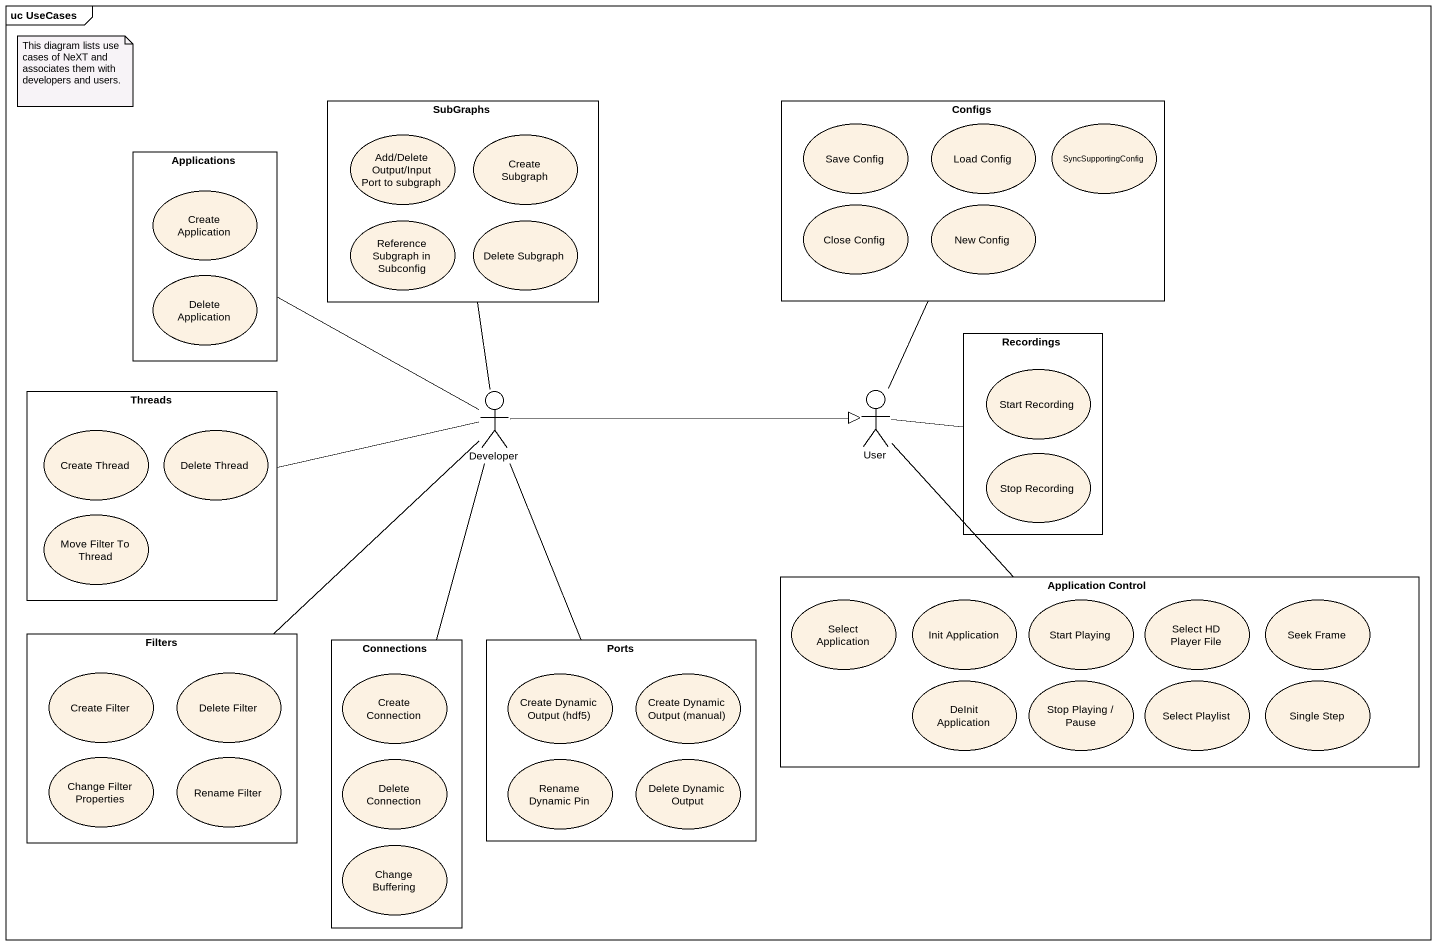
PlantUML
@startuml
mainframe uc UseCases
rectangle SubGraphs {
  usecase "Add/Delete Output/Input Port to subgraph" as Add_Delete_Output_Input
  usecase "Create Subgraph" as Create_Subgraph
  usecase "Reference Subgraph in Subconfig" as Reference_Subgraph_in
  usecase "Delete Subgraph" as Delete_Subgraph
}
rectangle Configs {
  usecase "Save Config" as Save_Config
  usecase "Load Config" as Load_Config
  usecase SyncSupportingConfig
  usecase "Close Config" as Close_Config
  usecase "New Config" as New_Config
}
rectangle Applications {
  usecase "Create Application" as Create_Application
  usecase "Delete Application" as Delete_Application
}
rectangle Recordings {
  usecase "Start Recording" as Start_Recording
  usecase "Stop Recording" as Stop_Recording
}
rectangle Threads {
  usecase "Create Thread" as Create_Thread
  usecase "Delete Thread" as Delete_Thread
  usecase "Move Filter To Thread" as Move_Filter_To_Thread
}
actor Developer
actor User
rectangle "Application Control" as Application_Control {
  usecase "Select Application" as Select_Application
  usecase "Init Application" as Init_Application
  usecase "Start Playing" as Start_Playing
  usecase "Select HD Player File" as Select_HD_Player_File
  usecase "Seek Frame" as Seek_Frame
  usecase "DeInit Application" as DeInit_Application
  usecase "Stop Playing / Pause" as Stop_Playing_Pause
  usecase "Select Playlist" as Select_Playlist
  usecase "Single Step" as Single_Step
}
rectangle Filters {
  usecase "Create Filter" as Create_Filter
  usecase "Delete Filter" as Delete_Filter
  usecase "Change Filter Properties" as Change_Filter_Properties
  usecase "Rename Filter" as Rename_Filter
}
rectangle Connections {
  usecase "Create Connection" as Create_Connection
  usecase "Delete Connection" as Delete_Connection
  usecase "Change Buffering" as Change_Buffering
}
rectangle Ports {
  usecase "Create Dynamic Output (hdf5)" as Create_Dynamic_Output_hdf5
  usecase "Create Dynamic Output (manual)" as Create_Dynamic_Output_manual
  usecase "Rename Dynamic Pin" as Rename_Dynamic_Pin
  usecase "Delete Dynamic Output" as Delete_Dynamic_Output
}
Developer -up- SubGraphs
Developer -up- Applications
Developer -left- Threads
Developer -right-|> User
Developer -- Filters
Developer -- Connections
Developer -- Ports
User -up- Configs
User -right- Recordings
User -- Application_Control
note as N1
  This diagram lists use cases of NeXT and associates them with developers and users.
end note
@enduml
